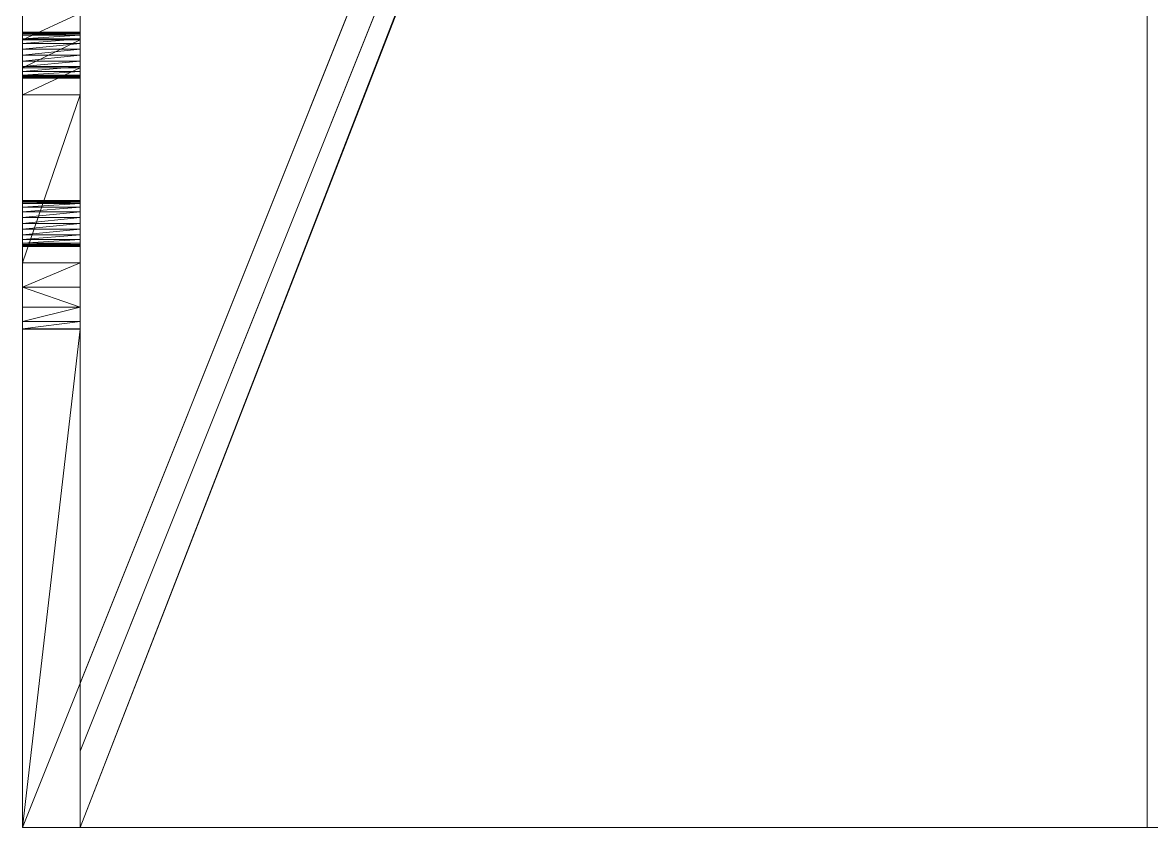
# Model space of a CAD drawing. Header units: millimetres. Extents: x -38752 to -34801, y 260924 to 263752.
# Drawn here: x -38225.5 to -38127.3, y 261402.4 to 261472.5 of the extents above; entities that cross this region are included whole.
import ezdxf

# ---------------------------------------------------------------- set-up
doc = ezdxf.new("R2010")
doc.units = ezdxf.units.MM
doc.layers.get('0').update_dxf_attribs({"lineweight": 9})
doc.layers.add('0.09', color=1, linetype='Continuous', lineweight=9)

msp = doc.modelspace()

# ---------------------------------------------------------------- linework, layer by layer
at = {"extrusion": (2.49184e-13, 1, -4.44089e-16)}
for p, q in [((-38125.627, 261652.425, 104.857), (-38225.484, 261402.445, 104.857)), ((-38225.484, 261402.445, 104.857), (-38225.484, 261652.425, 5)), ((-38127.698, 261641.363, 99.857), (-38127.698, 261402.445, 99.857)), ((-38220.484, 261633.045, 10.394), (-38220.484, 261409.085, 99.857)), ((-38220.484, 261409.085, 99.857), (-38135.109, 261622.811, 99.857)), ((-38225.484, 261471.634, 68.018), (-38220.484, 261471.634, 68.018)), ((-38225.484, 261471.566, 68.535), (-38220.484, 261471.566, 68.535)), ((-38225.484, 261471.566, 67.5), (-38220.484, 261471.566, 67.5)), ((-38225.484, 261471.543, 68.589), (-38220.484, 261471.543, 68.589)), ((-38225.484, 261471.475, 67.282), (-38220.484, 261471.475, 67.282)), ((-38225.484, 261471.366, 69.018), (-38220.484, 261471.366, 69.018)), ((-38225.484, 261471.366, 67.018), (-38220.484, 261471.366, 67.018)), ((-38225.484, 261471.048, 69.432), (-38220.484, 261471.048, 69.432)), ((-38225.484, 261471.048, 66.603), (-38220.484, 261471.048, 66.603)), ((-38225.484, 261470.962, 58.827), (-38220.484, 261470.962, 58.827)), ((-38225.484, 261470.634, 69.75), (-38220.484, 261470.634, 69.75)), ((-38225.484, 261470.634, 66.286), (-38220.484, 261470.634, 66.286)), ((-38225.484, 261470.151, 69.95), (-38220.484, 261470.151, 69.95)), ((-38225.484, 261470.151, 66.086), (-38220.484, 261470.151, 66.086)), ((-38225.484, 261469.634, 70.018), (-38220.484, 261469.634, 70.018)), ((-38225.484, 261469.634, 66.018), (-38220.484, 261469.634, 66.018)), ((-38225.484, 261469.116, 69.95), (-38220.484, 261469.116, 69.95)), ((-38225.484, 261469.116, 66.086), (-38220.484, 261469.116, 66.086)), ((-38225.484, 261468.634, 69.75), (-38220.484, 261468.634, 69.75)), ((-38225.484, 261468.634, 66.286), (-38220.484, 261468.634, 66.286)), ((-38225.484, 261468.538, 58.796), (-38220.484, 261468.538, 58.796)), ((-38225.484, 261468.219, 69.432), (-38220.484, 261468.219, 69.432)), ((-38225.484, 261468.219, 66.603), (-38220.484, 261468.219, 66.603)), ((-38225.484, 261467.902, 69.018), (-38220.484, 261467.902, 69.018)), ((-38225.484, 261467.902, 67.018), (-38220.484, 261467.902, 67.018)), ((-38225.484, 261467.792, 68.753), (-38220.484, 261467.792, 68.753)), ((-38225.484, 261467.724, 67.447), (-38220.484, 261467.724, 67.447)), ((-38225.484, 261467.702, 68.535), (-38220.484, 261467.702, 68.535)), ((-38225.484, 261467.702, 67.5), (-38220.484, 261467.702, 67.5)), ((-38225.484, 261467.634, 68.018), (-38220.484, 261467.634, 68.018)), ((-38225.484, 261466.189, 59.394), (-38225.484, 261451.553, 65.24)), ((-38225.484, 261466.189, 59.394), (-38220.484, 261466.189, 59.394)), ((-38220.484, 261466.189, 59.394), (-38220.484, 261451.553, 65.24)), ((-38225.484, 261456.997, 73.864), (-38220.484, 261456.997, 73.864)), ((-38225.484, 261456.929, 74.382), (-38220.484, 261456.929, 74.382)), ((-38225.484, 261456.929, 73.347), (-38220.484, 261456.929, 73.347)), ((-38225.484, 261456.907, 74.435), (-38220.484, 261456.907, 74.435)), ((-38225.484, 261456.839, 73.129), (-38220.484, 261456.839, 73.129)), ((-38225.484, 261456.73, 74.864), (-38220.484, 261456.73, 74.864)), ((-38225.484, 261456.73, 72.864), (-38220.484, 261456.73, 72.864)), ((-38225.484, 261456.412, 75.278), (-38220.484, 261456.412, 75.278)), ((-38225.484, 261456.412, 72.45), (-38220.484, 261456.412, 72.45)), ((-38225.484, 261455.997, 75.596), (-38220.484, 261455.997, 75.596)), ((-38225.484, 261455.997, 72.132), (-38220.484, 261455.997, 72.132)), ((-38225.484, 261455.515, 75.796), (-38220.484, 261455.515, 75.796)), ((-38225.484, 261455.515, 71.932), (-38220.484, 261455.515, 71.932)), ((-38225.484, 261454.997, 75.864), (-38220.484, 261454.997, 75.864)), ((-38225.484, 261454.997, 71.864), (-38220.484, 261454.997, 71.864)), ((-38225.484, 261454.48, 75.796), (-38220.484, 261454.48, 75.796)), ((-38225.484, 261454.48, 71.932), (-38220.484, 261454.48, 71.932)), ((-38225.484, 261453.997, 75.596), (-38220.484, 261453.997, 75.596)), ((-38225.484, 261453.997, 72.132), (-38220.484, 261453.997, 72.132)), ((-38225.484, 261453.583, 75.278), (-38220.484, 261453.583, 75.278)), ((-38225.484, 261453.583, 72.45), (-38220.484, 261453.583, 72.45)), ((-38225.484, 261453.265, 74.864), (-38220.484, 261453.265, 74.864)), ((-38225.484, 261453.265, 72.864), (-38220.484, 261453.265, 72.864)), ((-38225.484, 261453.156, 74.6), (-38220.484, 261453.156, 74.6)), ((-38225.484, 261453.088, 73.293), (-38220.484, 261453.088, 73.293)), ((-38225.484, 261453.066, 74.382), (-38220.484, 261453.066, 74.382)), ((-38225.484, 261453.066, 73.347), (-38220.484, 261453.066, 73.347)), ((-38225.484, 261452.997, 73.864), (-38220.484, 261452.997, 73.864)), ((-38225.484, 261451.553, 65.24), (-38220.484, 261451.553, 65.24)), ((-38225.484, 261449.438, 66.426), (-38220.484, 261449.438, 66.426)), ((-38225.484, 261447.702, 68.118), (-38220.484, 261447.702, 68.118)), ((-38225.484, 261446.464, 70.202), (-38220.484, 261446.464, 70.202)), ((-38225.484, 261445.807, 72.536), (-38220.484, 261445.807, 72.536)), ((-38225.484, 261445.79, 73.864), (-38225.484, 261445.79, 82.542)), ((-38225.484, 261445.79, 82.542), (-38225.484, 261402.445, 99.857)), ((-38225.484, 261445.79, 82.542), (-38220.484, 261445.79, 82.542)), ((-38225.484, 261445.79, 73.864), (-38220.484, 261445.79, 73.864)), ((-38220.484, 261445.79, 82.542), (-38220.484, 261402.445, 99.857)), ((-38220.484, 261445.79, 73.864), (-38220.484, 261445.79, 82.542)), ((-38220.484, 261409.085, 99.857), (-38220.484, 261402.445, 99.857)), ((-38125.627, 261402.445, 104.857), (-38225.484, 261402.445, 104.857)), ((-38225.484, 261402.445, 104.857), (-38225.484, 261402.445, 99.857)), ((-38220.484, 261402.445, 99.857), (-38225.484, 261402.445, 99.857)), ((-38127.698, 261402.445, 99.857), (-38220.484, 261402.445, 99.857)), ((-38127.698, 261402.445, 99.857), (-38123.455, 261402.445, 95.614))]:
    msp.add_line(p, q, dxfattribs=at)
for points in [[(-38225.484, 261475.38, 60.722), (-38225.484, 261473.296, 59.484), (-38225.484, 261470.962, 58.827), (-38225.484, 261468.538, 58.796), (-38225.484, 261466.189, 59.394)], [(-38220.484, 261475.38, 60.722), (-38220.484, 261473.296, 59.484), (-38220.484, 261470.962, 58.827), (-38220.484, 261468.538, 58.796), (-38220.484, 261466.189, 59.394)], [(-38225.484, 261467.902, 67.018), (-38225.484, 261467.724, 67.447), (-38225.484, 261467.702, 67.5), (-38225.484, 261467.634, 68.018), (-38225.484, 261467.702, 68.535), (-38225.484, 261467.792, 68.753), (-38225.484, 261467.902, 69.018), (-38225.484, 261468.219, 69.432), (-38225.484, 261468.634, 69.75), (-38225.484, 261469.116, 69.95), (-38225.484, 261469.634, 70.018), (-38225.484, 261470.151, 69.95), (-38225.484, 261470.634, 69.75), (-38225.484, 261471.048, 69.432), (-38225.484, 261471.366, 69.018), (-38225.484, 261471.543, 68.589), (-38225.484, 261471.566, 68.535), (-38225.484, 261471.634, 68.018), (-38225.484, 261471.566, 67.5), (-38225.484, 261471.475, 67.282), (-38225.484, 261471.366, 67.018), (-38225.484, 261471.048, 66.603), (-38225.484, 261470.634, 66.286), (-38225.484, 261470.151, 66.086), (-38225.484, 261469.634, 66.018), (-38225.484, 261469.116, 66.086), (-38225.484, 261468.634, 66.286), (-38225.484, 261468.219, 66.603), (-38225.484, 261467.902, 67.018)], [(-38220.484, 261470.634, 69.75), (-38220.484, 261471.048, 69.432), (-38220.484, 261471.366, 69.018), (-38220.484, 261471.543, 68.589), (-38220.484, 261471.566, 68.535), (-38220.484, 261471.634, 68.018), (-38220.484, 261471.566, 67.5), (-38220.484, 261471.475, 67.282), (-38220.484, 261471.366, 67.018), (-38220.484, 261471.048, 66.603), (-38220.484, 261470.634, 66.286), (-38220.484, 261470.151, 66.086), (-38220.484, 261469.634, 66.018), (-38220.484, 261469.116, 66.086), (-38220.484, 261468.634, 66.286), (-38220.484, 261468.219, 66.603), (-38220.484, 261467.902, 67.018), (-38220.484, 261467.724, 67.447), (-38220.484, 261467.702, 67.5), (-38220.484, 261467.634, 68.018), (-38220.484, 261467.702, 68.535), (-38220.484, 261467.792, 68.753), (-38220.484, 261467.902, 69.018), (-38220.484, 261468.219, 69.432), (-38220.484, 261468.634, 69.75), (-38220.484, 261469.116, 69.95), (-38220.484, 261469.634, 70.018), (-38220.484, 261470.151, 69.95), (-38220.484, 261470.634, 69.75)], [(-38225.484, 261453.583, 72.45), (-38225.484, 261453.265, 72.864), (-38225.484, 261453.088, 73.293), (-38225.484, 261453.066, 73.347), (-38225.484, 261452.997, 73.864), (-38225.484, 261453.066, 74.382), (-38225.484, 261453.156, 74.6), (-38225.484, 261453.265, 74.864), (-38225.484, 261453.583, 75.278), (-38225.484, 261453.997, 75.596), (-38225.484, 261454.48, 75.796), (-38225.484, 261454.997, 75.864), (-38225.484, 261455.515, 75.796), (-38225.484, 261455.997, 75.596), (-38225.484, 261456.412, 75.278), (-38225.484, 261456.73, 74.864), (-38225.484, 261456.907, 74.435), (-38225.484, 261456.929, 74.382), (-38225.484, 261456.997, 73.864), (-38225.484, 261456.929, 73.347), (-38225.484, 261456.839, 73.129), (-38225.484, 261456.73, 72.864), (-38225.484, 261456.412, 72.45), (-38225.484, 261455.997, 72.132), (-38225.484, 261455.515, 71.932), (-38225.484, 261454.997, 71.864), (-38225.484, 261454.48, 71.932), (-38225.484, 261453.997, 72.132), (-38225.484, 261453.583, 72.45)], [(-38220.484, 261454.48, 71.932), (-38220.484, 261453.997, 72.132), (-38220.484, 261453.583, 72.45), (-38220.484, 261453.265, 72.864), (-38220.484, 261453.088, 73.293), (-38220.484, 261453.066, 73.347), (-38220.484, 261452.997, 73.864), (-38220.484, 261453.066, 74.382), (-38220.484, 261453.156, 74.6), (-38220.484, 261453.265, 74.864), (-38220.484, 261453.583, 75.278), (-38220.484, 261453.997, 75.596), (-38220.484, 261454.48, 75.796), (-38220.484, 261454.997, 75.864), (-38220.484, 261455.515, 75.796), (-38220.484, 261455.997, 75.596), (-38220.484, 261456.412, 75.278), (-38220.484, 261456.73, 74.864), (-38220.484, 261456.907, 74.435), (-38220.484, 261456.929, 74.382), (-38220.484, 261456.997, 73.864), (-38220.484, 261456.929, 73.347), (-38220.484, 261456.839, 73.129), (-38220.484, 261456.73, 72.864), (-38220.484, 261456.412, 72.45), (-38220.484, 261455.997, 72.132), (-38220.484, 261455.515, 71.932), (-38220.484, 261454.997, 71.864), (-38220.484, 261454.48, 71.932)], [(-38225.484, 261451.553, 65.24), (-38225.484, 261449.438, 66.426)], [(-38220.484, 261451.553, 65.24), (-38220.484, 261449.438, 66.426)], [(-38225.484, 261449.438, 66.426), (-38225.484, 261447.702, 68.118)], [(-38220.484, 261449.438, 66.426), (-38220.484, 261447.702, 68.118)], [(-38225.484, 261447.702, 68.118), (-38225.484, 261446.464, 70.202)], [(-38220.484, 261447.702, 68.118), (-38220.484, 261446.464, 70.202)], [(-38225.484, 261446.464, 70.202), (-38225.484, 261445.807, 72.536)], [(-38220.484, 261446.464, 70.202), (-38220.484, 261445.807, 72.536)], [(-38225.484, 261445.807, 72.536), (-38225.484, 261445.79, 73.864)], [(-38220.484, 261445.807, 72.536), (-38220.484, 261445.79, 73.864)]]:
    msp.add_polyline3d(points)

# ---------------------------------------------------------------- meshes
at = {"layer": '0.09'}
mesh = msp.add_polyface(dxfattribs=at)
corners = [(-38225.484, 261445.79, 82.542), (-38225.484, 261454.48, 75.796), (-38225.484, 261454.997, 75.864), (-38225.484, 261445.79, 73.864), (-38225.484, 261453.997, 75.596), (-38225.484, 261453.583, 75.278), (-38225.484, 261453.265, 74.864), (-38225.484, 261453.156, 74.6), (-38225.484, 261453.066, 74.382), (-38225.484, 261452.997, 73.864), (-38225.484, 261453.066, 73.347), (-38225.484, 261445.807, 72.536), (-38225.484, 261453.088, 73.293), (-38225.484, 261453.265, 72.864), (-38225.484, 261453.583, 72.45), (-38225.484, 261446.464, 70.202), (-38225.484, 261453.997, 72.132), (-38225.484, 261454.48, 71.932), (-38225.484, 261454.997, 71.864), (-38225.484, 261447.702, 68.118), (-38225.484, 261469.634, 70.018), (-38225.484, 261469.116, 69.95), (-38225.484, 261468.634, 69.75), (-38225.484, 261468.219, 69.432), (-38225.484, 261467.902, 69.018), (-38225.484, 261467.792, 68.753), (-38225.484, 261467.702, 68.535), (-38225.484, 261467.634, 68.018), (-38225.484, 261449.438, 66.426), (-38225.484, 261467.702, 67.5), (-38225.484, 261467.724, 67.447), (-38225.484, 261467.902, 67.018), (-38225.484, 261468.219, 66.603), (-38225.484, 261468.634, 66.286), (-38225.484, 261451.553, 65.24), (-38225.484, 261469.116, 66.086), (-38225.484, 261469.634, 66.018), (-38225.484, 261479.486, 63.031), (-38225.484, 261480.259, 63.058), (-38225.484, 261478.718, 62.932), (-38225.484, 261477.963, 62.763), (-38225.484, 261466.189, 59.394), (-38225.484, 261477.227, 62.524), (-38225.484, 261475.38, 60.722), (-38225.484, 261473.296, 59.484), (-38225.484, 261470.962, 58.827), (-38225.484, 261468.538, 58.796), (-38225.484, 261402.445, 99.857), (-38225.484, 261652.425, 5), (-38225.484, 261402.445, 104.857), (-38225.484, 261455.515, 75.796), (-38225.484, 261455.997, 75.596), (-38225.484, 261456.412, 75.278), (-38225.484, 261456.73, 74.864), (-38225.484, 261470.151, 69.95), (-38225.484, 261456.907, 74.435), (-38225.484, 261456.929, 74.382), (-38225.484, 261456.997, 73.864), (-38225.484, 261456.929, 73.347), (-38225.484, 261456.839, 73.129), (-38225.484, 261456.73, 72.864), (-38225.484, 261456.412, 72.45), (-38225.484, 261455.997, 72.132), (-38225.484, 261455.515, 71.932), (-38225.484, 261470.634, 69.75), (-38225.484, 261471.048, 69.432), (-38225.484, 261471.366, 69.018), (-38225.484, 261471.543, 68.589), (-38225.484, 261471.566, 68.535), (-38225.484, 261471.634, 68.018), (-38225.484, 261471.566, 67.5), (-38225.484, 261471.475, 67.282), (-38225.484, 261471.366, 67.018), (-38225.484, 261482.548, 62.715), (-38225.484, 261471.048, 66.603), (-38225.484, 261470.634, 66.286), (-38225.484, 261470.151, 66.086), (-38225.484, 261481.797, 62.9), (-38225.484, 261481.032, 63.015), (-38225.484, 261483.279, 62.461), (-38225.484, 261487.015, 61.036), (-38225.484, 261487.746, 60.782), (-38225.484, 261635.265, 1.855), (-38225.484, 261652.425, 4), (-38225.484, 261677.425), (-38225.484, 261677.425, 4), (-38225.484, 261639.992, 0.436), (-38225.484, 261644.908)]
mesh.append_faces([[corners[k] for k in face] for face in [(45, 41, 46), (47, 48, 49), (83, 84, 85), (84, 86, 87)]], dxfattribs={"vtx0": -1})
mesh.append_faces([[corners[k] for k in face] for face in [(1, 3, 4), (4, 3, 5), (5, 3, 6), (6, 3, 7), (7, 3, 8), (8, 3, 9), (9, 3, 10), (10, 11, 12), (12, 11, 13), (13, 11, 14), (14, 15, 16), (16, 15, 17), (17, 15, 18), (19, 20, 15), (20, 19, 21), (21, 19, 22), (22, 19, 23), (23, 19, 24), (24, 19, 25), (25, 19, 26), (26, 19, 27), (27, 28, 29), (29, 28, 30), (30, 28, 31), (31, 28, 32), (32, 28, 33), (33, 34, 35), (35, 34, 36), (37, 34, 39), (39, 34, 40), (40, 41, 42), (42, 41, 43), (43, 41, 44), (44, 41, 45), (50, 0, 2), (54, 63, 20), (73, 36, 77), (77, 36, 78), (78, 34, 38), (48, 82, 83)]], dxfattribs={"vtx0": -1, "vtx1": -1})
mesh.append_faces([[corners[k] for k in face] for face in [(48, 0, 50), (48, 53, 54), (20, 18, 15), (48, 72, 73), (78, 36, 34), (84, 83, 82)]], dxfattribs={"vtx0": -1, "vtx1": -1, "vtx2": -1})
mesh.append_faces([[corners[k] for k in face] for face in [(0, 1, 2), (1, 0, 3), (10, 3, 11), (14, 11, 15), (27, 19, 28), (33, 28, 34), (34, 37, 38), (40, 34, 41), (48, 47, 0), (48, 50, 51), (48, 51, 52), (48, 52, 53), (54, 53, 55), (54, 55, 56), (54, 56, 57), (54, 57, 58), (54, 58, 59), (54, 59, 60), (54, 60, 61), (54, 61, 62), (54, 62, 63), (20, 63, 18), (48, 54, 64), (48, 64, 65), (48, 65, 66), (48, 66, 67), (48, 67, 68), (48, 68, 69), (48, 69, 70), (48, 70, 71), (48, 71, 72), (73, 72, 74), (73, 74, 75), (73, 75, 76), (73, 76, 36), (48, 73, 79), (48, 79, 80), (48, 80, 81), (48, 81, 82), (84, 82, 86)]], dxfattribs={"vtx0": -1, "vtx2": -1})
mesh = msp.add_polyface(dxfattribs=at)
corners = [(-38225.484, 261652.425, 5), (-38125.627, 261652.425, 104.857), (-38225.484, 261402.445, 104.857)]
mesh.append_faces([[corners[k] for k in face] for face in [(0, 1, 2)]])
mesh = msp.add_polyface(dxfattribs=at)
corners = [(-38125.627, 261652.425, 104.857), (-38125.627, 261402.445, 104.857), (-38225.484, 261402.445, 104.857)]
mesh.append_faces([[corners[k] for k in face] for face in [(0, 1, 2)]])
mesh = msp.add_polyface(dxfattribs=at)
corners = [(-38135.109, 261622.811, 99.857), (-38220.484, 261633.045, 10.394), (-38220.484, 261409.085, 99.857), (-38127.698, 261641.363, 99.857), (-38200.484, 261641.724, 26.927), (-38125.489, 261652.425, 97.647), (-38200.484, 261652.425, 22.652)]
mesh.append_faces([[corners[k] for k in face] for face in [(0, 1, 2), (4, 5, 6)]], dxfattribs={"vtx0": -1})
mesh.append_faces([[corners[k] for k in face] for face in [(1, 3, 4)]], dxfattribs={"vtx0": -1, "vtx1": -1})
mesh.append_faces([[corners[k] for k in face] for face in [(1, 0, 3), (4, 3, 5)]], dxfattribs={"vtx0": -1, "vtx2": -1})
mesh = msp.add_polyface(dxfattribs=at)
corners = [(-38032.841, 261429.445, 5), (-38054.797, 261402.445, 26.955), (-38032.841, 261402.445, 5), (-38054.797, 261409.445, 26.955), (-38123.455, 261409.445, 95.614), (-38123.455, 261402.445, 95.614), (-38127.698, 261641.363, 99.857), (-38127.698, 261402.445, 99.857), (-38030.77, 261429.445, 2.929), (-38030.77, 261642.764, 2.929), (-38050.77, 261642.764, 22.929), (-38125.489, 261652.425, 97.647), (-38050.77, 261652.425, 22.929)]
mesh.append_faces([[corners[k] for k in face] for face in [(0, 1, 2), (5, 6, 7), (11, 10, 12)]], dxfattribs={"vtx0": -1})
mesh.append_faces([[corners[k] for k in face] for face in [(1, 0, 3), (3, 0, 4)]], dxfattribs={"vtx0": -1, "vtx1": -1})
mesh.append_faces([[corners[k] for k in face] for face in [(6, 4, 0)]], dxfattribs={"vtx0": -1, "vtx1": -1, "vtx2": -1})
mesh.append_faces([[corners[k] for k in face] for face in [(6, 5, 4), (6, 0, 8), (6, 8, 9), (6, 9, 10), (10, 11, 6)]], dxfattribs={"vtx0": -1, "vtx2": -1})
mesh = msp.add_polyface(dxfattribs=at)
corners = [(-38127.698, 261641.363, 99.857), (-38220.484, 261402.445, 99.857), (-38127.698, 261402.445, 99.857), (-38135.109, 261622.811, 99.857), (-38220.484, 261409.085, 99.857)]
mesh.append_faces([[corners[k] for k in face] for face in [(0, 1, 2), (1, 3, 4)]], dxfattribs={"vtx0": -1})
mesh.append_faces([[corners[k] for k in face] for face in [(1, 0, 3)]], dxfattribs={"vtx0": -1, "vtx2": -1})
mesh = msp.add_polyface(dxfattribs=at)
corners = [(-38220.484, 261469.634, 70.018), (-38220.484, 261447.702, 68.118), (-38220.484, 261446.464, 70.202), (-38220.484, 261469.116, 69.95), (-38220.484, 261468.634, 69.75), (-38220.484, 261468.219, 69.432), (-38220.484, 261467.902, 69.018), (-38220.484, 261467.792, 68.753), (-38220.484, 261467.702, 68.535), (-38220.484, 261467.634, 68.018), (-38220.484, 261449.438, 66.426), (-38220.484, 261467.702, 67.5), (-38220.484, 261467.724, 67.447), (-38220.484, 261467.902, 67.018), (-38220.484, 261468.219, 66.603), (-38220.484, 261468.634, 66.286), (-38220.484, 261451.553, 65.24), (-38220.484, 261469.116, 66.086), (-38220.484, 261469.634, 66.018), (-38220.484, 261445.79, 82.542), (-38220.484, 261454.48, 75.796), (-38220.484, 261445.79, 73.864), (-38220.484, 261454.997, 75.864), (-38220.484, 261453.997, 75.596), (-38220.484, 261453.583, 75.278), (-38220.484, 261453.265, 74.864), (-38220.484, 261453.156, 74.6), (-38220.484, 261453.066, 74.382), (-38220.484, 261452.997, 73.864), (-38220.484, 261453.066, 73.347), (-38220.484, 261445.807, 72.536), (-38220.484, 261453.088, 73.293), (-38220.484, 261453.265, 72.864), (-38220.484, 261453.583, 72.45), (-38220.484, 261453.997, 72.132), (-38220.484, 261454.48, 71.932), (-38220.484, 261454.997, 71.864), (-38220.484, 261633.045, 10.394), (-38220.484, 261402.445, 99.857), (-38220.484, 261409.085, 99.857), (-38220.484, 261455.515, 75.796), (-38220.484, 261455.997, 75.596), (-38220.484, 261456.412, 75.278), (-38220.484, 261456.73, 74.864), (-38220.484, 261470.151, 69.95), (-38220.484, 261456.907, 74.435), (-38220.484, 261456.929, 74.382), (-38220.484, 261456.997, 73.864), (-38220.484, 261456.929, 73.347), (-38220.484, 261456.839, 73.129), (-38220.484, 261456.73, 72.864), (-38220.484, 261456.412, 72.45), (-38220.484, 261455.997, 72.132), (-38220.484, 261455.515, 71.932), (-38220.484, 261470.634, 69.75), (-38220.484, 261471.048, 69.432), (-38220.484, 261471.366, 69.018), (-38220.484, 261471.543, 68.589), (-38220.484, 261471.566, 68.535), (-38220.484, 261471.634, 68.018), (-38220.484, 261471.566, 67.5), (-38220.484, 261471.475, 67.282), (-38220.484, 261471.366, 67.018), (-38220.484, 261483.279, 62.461), (-38220.484, 261482.548, 62.715), (-38220.484, 261471.048, 66.603), (-38220.484, 261470.634, 66.286), (-38220.484, 261470.151, 66.086), (-38220.484, 261481.797, 62.9), (-38220.484, 261481.032, 63.015), (-38220.484, 261480.259, 63.058), (-38220.484, 261487.015, 61.036), (-38220.484, 261487.746, 60.782), (-38220.484, 261635.265, 1.855), (-38220.484, 261633.965, 6.855), (-38220.484, 261477.963, 62.763), (-38220.484, 261466.189, 59.394), (-38220.484, 261478.718, 62.932), (-38220.484, 261479.486, 63.031), (-38220.484, 261477.227, 62.524), (-38220.484, 261475.38, 60.722), (-38220.484, 261473.296, 59.484), (-38220.484, 261470.962, 58.827), (-38220.484, 261468.538, 58.796)]
mesh.append_faces([[corners[k] for k in face] for face in [(37, 38, 39), (73, 37, 74), (76, 82, 83)]], dxfattribs={"vtx0": -1})
mesh.append_faces([[corners[k] for k in face] for face in [(1, 9, 10), (10, 15, 16), (19, 20, 21), (20, 19, 22), (21, 29, 30), (30, 33, 2), (38, 37, 19), (40, 37, 41), (41, 37, 42), (42, 37, 43), (43, 44, 45), (45, 44, 46), (46, 44, 47), (47, 44, 48), (48, 44, 49), (49, 44, 50), (50, 44, 51), (51, 44, 52), (52, 44, 53), (53, 0, 36), (44, 37, 54), (54, 37, 55), (55, 37, 56), (56, 37, 57), (57, 37, 58), (58, 37, 59), (59, 37, 60), (60, 37, 61), (61, 37, 62), (62, 64, 65), (65, 64, 66), (66, 64, 67), (67, 64, 18), (63, 37, 71), (71, 37, 72), (72, 37, 73), (16, 75, 76), (75, 16, 77), (77, 16, 78), (78, 16, 70)]], dxfattribs={"vtx0": -1, "vtx1": -1})
mesh.append_faces([[corners[k] for k in face] for face in [(19, 37, 40), (43, 37, 44), (36, 0, 2), (62, 37, 63), (18, 69, 16)]], dxfattribs={"vtx0": -1, "vtx1": -1, "vtx2": -1})
mesh.append_faces([[corners[k] for k in face] for face in [(0, 1, 2), (1, 0, 3), (1, 3, 4), (1, 4, 5), (1, 5, 6), (1, 6, 7), (1, 7, 8), (1, 8, 9), (10, 9, 11), (10, 11, 12), (10, 12, 13), (10, 13, 14), (10, 14, 15), (16, 15, 17), (16, 17, 18), (21, 20, 23), (21, 23, 24), (21, 24, 25), (21, 25, 26), (21, 26, 27), (21, 27, 28), (21, 28, 29), (30, 29, 31), (30, 31, 32), (30, 32, 33), (2, 33, 34), (2, 34, 35), (2, 35, 36), (19, 40, 22), (53, 44, 0), (62, 63, 64), (18, 64, 68), (18, 68, 69), (16, 69, 70), (76, 75, 79), (76, 79, 80), (76, 80, 81), (76, 81, 82)]], dxfattribs={"vtx0": -1, "vtx2": -1})
mesh = msp.add_polyface(dxfattribs=at)
corners = [(-38220.484, 261473.296, 59.484), (-38225.484, 261470.962, 58.827), (-38220.484, 261470.962, 58.827), (-38225.484, 261473.296, 59.484)]
mesh.append_faces([[corners[k] for k in face] for face in [(0, 1, 2), (1, 0, 3)]], dxfattribs={"vtx0": -1})
mesh = msp.add_polyface(dxfattribs=at)
corners = [(-38225.484, 261471.634, 68.018), (-38220.484, 261471.566, 68.535), (-38220.484, 261471.634, 68.018), (-38225.484, 261471.566, 68.535)]
mesh.append_faces([[corners[k] for k in face] for face in [(0, 1, 2), (1, 0, 3)]], dxfattribs={"vtx0": -1})
mesh = msp.add_polyface(dxfattribs=at)
corners = [(-38220.484, 261471.566, 67.5), (-38225.484, 261471.634, 68.018), (-38220.484, 261471.634, 68.018), (-38225.484, 261471.566, 67.5)]
mesh.append_faces([[corners[k] for k in face] for face in [(0, 1, 2), (1, 0, 3)]], dxfattribs={"vtx0": -1})
mesh = msp.add_polyface(dxfattribs=at)
corners = [(-38220.484, 261471.475, 67.282), (-38225.484, 261471.566, 67.5), (-38220.484, 261471.566, 67.5), (-38225.484, 261471.475, 67.282)]
mesh.append_faces([[corners[k] for k in face] for face in [(0, 1, 2), (1, 0, 3)]], dxfattribs={"vtx0": -1})
mesh = msp.add_polyface(dxfattribs=at)
corners = [(-38220.484, 261471.566, 68.535), (-38225.484, 261471.543, 68.589), (-38220.484, 261471.543, 68.589), (-38225.484, 261471.566, 68.535)]
mesh.append_faces([[corners[k] for k in face] for face in [(0, 1, 2), (1, 0, 3)]], dxfattribs={"vtx0": -1})
mesh = msp.add_polyface(dxfattribs=at)
corners = [(-38220.484, 261471.543, 68.589), (-38225.484, 261471.366, 69.018), (-38220.484, 261471.366, 69.018), (-38225.484, 261471.543, 68.589)]
mesh.append_faces([[corners[k] for k in face] for face in [(0, 1, 2), (1, 0, 3)]], dxfattribs={"vtx0": -1})
mesh = msp.add_polyface(dxfattribs=at)
corners = [(-38225.484, 261471.366, 67.018), (-38220.484, 261471.475, 67.282), (-38220.484, 261471.366, 67.018), (-38225.484, 261471.475, 67.282)]
mesh.append_faces([[corners[k] for k in face] for face in [(0, 1, 2), (1, 0, 3)]], dxfattribs={"vtx0": -1})
mesh = msp.add_polyface(dxfattribs=at)
corners = [(-38220.484, 261471.366, 69.018), (-38225.484, 261471.048, 69.432), (-38220.484, 261471.048, 69.432), (-38225.484, 261471.366, 69.018)]
mesh.append_faces([[corners[k] for k in face] for face in [(0, 1, 2), (1, 0, 3)]], dxfattribs={"vtx0": -1})
mesh = msp.add_polyface(dxfattribs=at)
corners = [(-38225.484, 261471.048, 66.603), (-38220.484, 261471.366, 67.018), (-38220.484, 261471.048, 66.603), (-38225.484, 261471.366, 67.018)]
mesh.append_faces([[corners[k] for k in face] for face in [(0, 1, 2), (1, 0, 3)]], dxfattribs={"vtx0": -1})
mesh = msp.add_polyface(dxfattribs=at)
corners = [(-38220.484, 261471.048, 69.432), (-38225.484, 261470.634, 69.75), (-38220.484, 261470.634, 69.75), (-38225.484, 261471.048, 69.432)]
mesh.append_faces([[corners[k] for k in face] for face in [(0, 1, 2), (1, 0, 3)]], dxfattribs={"vtx0": -1})
mesh = msp.add_polyface(dxfattribs=at)
corners = [(-38225.484, 261470.634, 66.286), (-38220.484, 261471.048, 66.603), (-38220.484, 261470.634, 66.286), (-38225.484, 261471.048, 66.603)]
mesh.append_faces([[corners[k] for k in face] for face in [(0, 1, 2), (1, 0, 3)]], dxfattribs={"vtx0": -1})
mesh = msp.add_polyface(dxfattribs=at)
corners = [(-38220.484, 261470.962, 58.827), (-38225.484, 261468.538, 58.796), (-38220.484, 261468.538, 58.796), (-38225.484, 261470.962, 58.827)]
mesh.append_faces([[corners[k] for k in face] for face in [(0, 1, 2), (1, 0, 3)]], dxfattribs={"vtx0": -1})
mesh = msp.add_polyface(dxfattribs=at)
corners = [(-38220.484, 261470.634, 69.75), (-38225.484, 261470.151, 69.95), (-38220.484, 261470.151, 69.95), (-38225.484, 261470.634, 69.75)]
mesh.append_faces([[corners[k] for k in face] for face in [(0, 1, 2), (1, 0, 3)]], dxfattribs={"vtx0": -1})
mesh = msp.add_polyface(dxfattribs=at)
corners = [(-38225.484, 261470.151, 66.086), (-38220.484, 261470.634, 66.286), (-38220.484, 261470.151, 66.086), (-38225.484, 261470.634, 66.286)]
mesh.append_faces([[corners[k] for k in face] for face in [(0, 1, 2), (1, 0, 3)]], dxfattribs={"vtx0": -1})
mesh = msp.add_polyface(dxfattribs=at)
corners = [(-38220.484, 261470.151, 69.95), (-38225.484, 261469.634, 70.018), (-38220.484, 261469.634, 70.018), (-38225.484, 261470.151, 69.95)]
mesh.append_faces([[corners[k] for k in face] for face in [(0, 1, 2), (1, 0, 3)]], dxfattribs={"vtx0": -1})
mesh = msp.add_polyface(dxfattribs=at)
corners = [(-38225.484, 261469.634, 66.018), (-38220.484, 261470.151, 66.086), (-38220.484, 261469.634, 66.018), (-38225.484, 261470.151, 66.086)]
mesh.append_faces([[corners[k] for k in face] for face in [(0, 1, 2), (1, 0, 3)]], dxfattribs={"vtx0": -1})
mesh = msp.add_polyface(dxfattribs=at)
corners = [(-38220.484, 261469.634, 70.018), (-38225.484, 261469.116, 69.95), (-38220.484, 261469.116, 69.95), (-38225.484, 261469.634, 70.018)]
mesh.append_faces([[corners[k] for k in face] for face in [(0, 1, 2), (1, 0, 3)]], dxfattribs={"vtx0": -1})
mesh = msp.add_polyface(dxfattribs=at)
corners = [(-38225.484, 261469.116, 66.086), (-38220.484, 261469.634, 66.018), (-38220.484, 261469.116, 66.086), (-38225.484, 261469.634, 66.018)]
mesh.append_faces([[corners[k] for k in face] for face in [(0, 1, 2), (1, 0, 3)]], dxfattribs={"vtx0": -1})
mesh = msp.add_polyface(dxfattribs=at)
corners = [(-38220.484, 261469.116, 69.95), (-38225.484, 261468.634, 69.75), (-38220.484, 261468.634, 69.75), (-38225.484, 261469.116, 69.95)]
mesh.append_faces([[corners[k] for k in face] for face in [(0, 1, 2), (1, 0, 3)]], dxfattribs={"vtx0": -1})
mesh = msp.add_polyface(dxfattribs=at)
corners = [(-38225.484, 261468.634, 66.286), (-38220.484, 261469.116, 66.086), (-38220.484, 261468.634, 66.286), (-38225.484, 261469.116, 66.086)]
mesh.append_faces([[corners[k] for k in face] for face in [(0, 1, 2), (1, 0, 3)]], dxfattribs={"vtx0": -1})
mesh = msp.add_polyface(dxfattribs=at)
corners = [(-38220.484, 261468.634, 69.75), (-38225.484, 261468.219, 69.432), (-38220.484, 261468.219, 69.432), (-38225.484, 261468.634, 69.75)]
mesh.append_faces([[corners[k] for k in face] for face in [(0, 1, 2), (1, 0, 3)]], dxfattribs={"vtx0": -1})
mesh = msp.add_polyface(dxfattribs=at)
corners = [(-38225.484, 261468.219, 66.603), (-38220.484, 261468.634, 66.286), (-38220.484, 261468.219, 66.603), (-38225.484, 261468.634, 66.286)]
mesh.append_faces([[corners[k] for k in face] for face in [(0, 1, 2), (1, 0, 3)]], dxfattribs={"vtx0": -1})
mesh = msp.add_polyface(dxfattribs=at)
corners = [(-38220.484, 261468.538, 58.796), (-38225.484, 261466.189, 59.394), (-38220.484, 261466.189, 59.394), (-38225.484, 261468.538, 58.796)]
mesh.append_faces([[corners[k] for k in face] for face in [(0, 1, 2), (1, 0, 3)]], dxfattribs={"vtx0": -1})
mesh = msp.add_polyface(dxfattribs=at)
corners = [(-38220.484, 261468.219, 69.432), (-38225.484, 261467.902, 69.018), (-38220.484, 261467.902, 69.018), (-38225.484, 261468.219, 69.432)]
mesh.append_faces([[corners[k] for k in face] for face in [(0, 1, 2), (1, 0, 3)]], dxfattribs={"vtx0": -1})
mesh = msp.add_polyface(dxfattribs=at)
corners = [(-38225.484, 261467.902, 67.018), (-38220.484, 261468.219, 66.603), (-38220.484, 261467.902, 67.018), (-38225.484, 261468.219, 66.603)]
mesh.append_faces([[corners[k] for k in face] for face in [(0, 1, 2), (1, 0, 3)]], dxfattribs={"vtx0": -1})
mesh = msp.add_polyface(dxfattribs=at)
corners = [(-38220.484, 261467.902, 69.018), (-38225.484, 261467.792, 68.753), (-38220.484, 261467.792, 68.753), (-38225.484, 261467.902, 69.018)]
mesh.append_faces([[corners[k] for k in face] for face in [(0, 1, 2), (1, 0, 3)]], dxfattribs={"vtx0": -1})
mesh = msp.add_polyface(dxfattribs=at)
corners = [(-38225.484, 261467.724, 67.447), (-38220.484, 261467.902, 67.018), (-38220.484, 261467.724, 67.447), (-38225.484, 261467.902, 67.018)]
mesh.append_faces([[corners[k] for k in face] for face in [(0, 1, 2), (1, 0, 3)]], dxfattribs={"vtx0": -1})
mesh = msp.add_polyface(dxfattribs=at)
corners = [(-38225.484, 261467.792, 68.753), (-38220.484, 261467.702, 68.535), (-38220.484, 261467.792, 68.753), (-38225.484, 261467.702, 68.535)]
mesh.append_faces([[corners[k] for k in face] for face in [(0, 1, 2), (1, 0, 3)]], dxfattribs={"vtx0": -1})
mesh = msp.add_polyface(dxfattribs=at)
corners = [(-38225.484, 261467.702, 67.5), (-38220.484, 261467.724, 67.447), (-38220.484, 261467.702, 67.5), (-38225.484, 261467.724, 67.447)]
mesh.append_faces([[corners[k] for k in face] for face in [(0, 1, 2), (1, 0, 3)]], dxfattribs={"vtx0": -1})
mesh = msp.add_polyface(dxfattribs=at)
corners = [(-38220.484, 261467.702, 68.535), (-38225.484, 261467.634, 68.018), (-38220.484, 261467.634, 68.018), (-38225.484, 261467.702, 68.535)]
mesh.append_faces([[corners[k] for k in face] for face in [(0, 1, 2), (1, 0, 3)]], dxfattribs={"vtx0": -1})
mesh = msp.add_polyface(dxfattribs=at)
corners = [(-38225.484, 261467.634, 68.018), (-38220.484, 261467.702, 67.5), (-38220.484, 261467.634, 68.018), (-38225.484, 261467.702, 67.5)]
mesh.append_faces([[corners[k] for k in face] for face in [(0, 1, 2), (1, 0, 3)]], dxfattribs={"vtx0": -1})
mesh = msp.add_polyface(dxfattribs=at)
corners = [(-38220.484, 261466.189, 59.394), (-38225.484, 261451.553, 65.24), (-38220.484, 261451.553, 65.24), (-38225.484, 261466.189, 59.394)]
mesh.append_faces([[corners[k] for k in face] for face in [(0, 1, 2), (1, 0, 3)]], dxfattribs={"vtx0": -1})
mesh = msp.add_polyface(dxfattribs=at)
corners = [(-38225.484, 261456.929, 73.347), (-38220.484, 261456.997, 73.864), (-38220.484, 261456.929, 73.347), (-38225.484, 261456.997, 73.864)]
mesh.append_faces([[corners[k] for k in face] for face in [(0, 1, 2), (1, 0, 3)]], dxfattribs={"vtx0": -1})
mesh = msp.add_polyface(dxfattribs=at)
corners = [(-38225.484, 261456.997, 73.864), (-38220.484, 261456.929, 74.382), (-38220.484, 261456.997, 73.864), (-38225.484, 261456.929, 74.382)]
mesh.append_faces([[corners[k] for k in face] for face in [(0, 1, 2), (1, 0, 3)]], dxfattribs={"vtx0": -1})
mesh = msp.add_polyface(dxfattribs=at)
corners = [(-38225.484, 261456.839, 73.129), (-38220.484, 261456.929, 73.347), (-38220.484, 261456.839, 73.129), (-38225.484, 261456.929, 73.347)]
mesh.append_faces([[corners[k] for k in face] for face in [(0, 1, 2), (1, 0, 3)]], dxfattribs={"vtx0": -1})
mesh = msp.add_polyface(dxfattribs=at)
corners = [(-38225.484, 261456.929, 74.382), (-38220.484, 261456.907, 74.435), (-38220.484, 261456.929, 74.382), (-38225.484, 261456.907, 74.435)]
mesh.append_faces([[corners[k] for k in face] for face in [(0, 1, 2), (1, 0, 3)]], dxfattribs={"vtx0": -1})
mesh = msp.add_polyface(dxfattribs=at)
corners = [(-38225.484, 261456.907, 74.435), (-38220.484, 261456.73, 74.864), (-38220.484, 261456.907, 74.435), (-38225.484, 261456.73, 74.864)]
mesh.append_faces([[corners[k] for k in face] for face in [(0, 1, 2), (1, 0, 3)]], dxfattribs={"vtx0": -1})
mesh = msp.add_polyface(dxfattribs=at)
corners = [(-38220.484, 261456.73, 72.864), (-38225.484, 261456.839, 73.129), (-38220.484, 261456.839, 73.129), (-38225.484, 261456.73, 72.864)]
mesh.append_faces([[corners[k] for k in face] for face in [(0, 1, 2), (1, 0, 3)]], dxfattribs={"vtx0": -1})
mesh = msp.add_polyface(dxfattribs=at)
corners = [(-38225.484, 261456.412, 72.45), (-38220.484, 261456.73, 72.864), (-38220.484, 261456.412, 72.45), (-38225.484, 261456.73, 72.864)]
mesh.append_faces([[corners[k] for k in face] for face in [(0, 1, 2), (1, 0, 3)]], dxfattribs={"vtx0": -1})
mesh = msp.add_polyface(dxfattribs=at)
corners = [(-38220.484, 261456.73, 74.864), (-38225.484, 261456.412, 75.278), (-38220.484, 261456.412, 75.278), (-38225.484, 261456.73, 74.864)]
mesh.append_faces([[corners[k] for k in face] for face in [(0, 1, 2), (1, 0, 3)]], dxfattribs={"vtx0": -1})
mesh = msp.add_polyface(dxfattribs=at)
corners = [(-38225.484, 261455.997, 72.132), (-38220.484, 261456.412, 72.45), (-38220.484, 261455.997, 72.132), (-38225.484, 261456.412, 72.45)]
mesh.append_faces([[corners[k] for k in face] for face in [(0, 1, 2), (1, 0, 3)]], dxfattribs={"vtx0": -1})
mesh = msp.add_polyface(dxfattribs=at)
corners = [(-38220.484, 261456.412, 75.278), (-38225.484, 261455.997, 75.596), (-38220.484, 261455.997, 75.596), (-38225.484, 261456.412, 75.278)]
mesh.append_faces([[corners[k] for k in face] for face in [(0, 1, 2), (1, 0, 3)]], dxfattribs={"vtx0": -1})
mesh = msp.add_polyface(dxfattribs=at)
corners = [(-38225.484, 261455.515, 71.932), (-38220.484, 261455.997, 72.132), (-38220.484, 261455.515, 71.932), (-38225.484, 261455.997, 72.132)]
mesh.append_faces([[corners[k] for k in face] for face in [(0, 1, 2), (1, 0, 3)]], dxfattribs={"vtx0": -1})
mesh = msp.add_polyface(dxfattribs=at)
corners = [(-38220.484, 261455.997, 75.596), (-38225.484, 261455.515, 75.796), (-38220.484, 261455.515, 75.796), (-38225.484, 261455.997, 75.596)]
mesh.append_faces([[corners[k] for k in face] for face in [(0, 1, 2), (1, 0, 3)]], dxfattribs={"vtx0": -1})
mesh = msp.add_polyface(dxfattribs=at)
corners = [(-38225.484, 261454.997, 71.864), (-38220.484, 261455.515, 71.932), (-38220.484, 261454.997, 71.864), (-38225.484, 261455.515, 71.932)]
mesh.append_faces([[corners[k] for k in face] for face in [(0, 1, 2), (1, 0, 3)]], dxfattribs={"vtx0": -1})
mesh = msp.add_polyface(dxfattribs=at)
corners = [(-38220.484, 261455.515, 75.796), (-38225.484, 261454.997, 75.864), (-38220.484, 261454.997, 75.864), (-38225.484, 261455.515, 75.796)]
mesh.append_faces([[corners[k] for k in face] for face in [(0, 1, 2), (1, 0, 3)]], dxfattribs={"vtx0": -1})
mesh = msp.add_polyface(dxfattribs=at)
corners = [(-38225.484, 261454.48, 71.932), (-38220.484, 261454.997, 71.864), (-38220.484, 261454.48, 71.932), (-38225.484, 261454.997, 71.864)]
mesh.append_faces([[corners[k] for k in face] for face in [(0, 1, 2), (1, 0, 3)]], dxfattribs={"vtx0": -1})
mesh = msp.add_polyface(dxfattribs=at)
corners = [(-38220.484, 261454.997, 75.864), (-38225.484, 261454.48, 75.796), (-38220.484, 261454.48, 75.796), (-38225.484, 261454.997, 75.864)]
mesh.append_faces([[corners[k] for k in face] for face in [(0, 1, 2), (1, 0, 3)]], dxfattribs={"vtx0": -1})
mesh = msp.add_polyface(dxfattribs=at)
corners = [(-38225.484, 261453.997, 72.132), (-38220.484, 261454.48, 71.932), (-38220.484, 261453.997, 72.132), (-38225.484, 261454.48, 71.932)]
mesh.append_faces([[corners[k] for k in face] for face in [(0, 1, 2), (1, 0, 3)]], dxfattribs={"vtx0": -1})
mesh = msp.add_polyface(dxfattribs=at)
corners = [(-38220.484, 261454.48, 75.796), (-38225.484, 261453.997, 75.596), (-38220.484, 261453.997, 75.596), (-38225.484, 261454.48, 75.796)]
mesh.append_faces([[corners[k] for k in face] for face in [(0, 1, 2), (1, 0, 3)]], dxfattribs={"vtx0": -1})
mesh = msp.add_polyface(dxfattribs=at)
corners = [(-38225.484, 261453.583, 72.45), (-38220.484, 261453.997, 72.132), (-38220.484, 261453.583, 72.45), (-38225.484, 261453.997, 72.132)]
mesh.append_faces([[corners[k] for k in face] for face in [(0, 1, 2), (1, 0, 3)]], dxfattribs={"vtx0": -1})
mesh = msp.add_polyface(dxfattribs=at)
corners = [(-38220.484, 261453.997, 75.596), (-38225.484, 261453.583, 75.278), (-38220.484, 261453.583, 75.278), (-38225.484, 261453.997, 75.596)]
mesh.append_faces([[corners[k] for k in face] for face in [(0, 1, 2), (1, 0, 3)]], dxfattribs={"vtx0": -1})
mesh = msp.add_polyface(dxfattribs=at)
corners = [(-38225.484, 261453.265, 72.864), (-38220.484, 261453.583, 72.45), (-38220.484, 261453.265, 72.864), (-38225.484, 261453.583, 72.45)]
mesh.append_faces([[corners[k] for k in face] for face in [(0, 1, 2), (1, 0, 3)]], dxfattribs={"vtx0": -1})
mesh = msp.add_polyface(dxfattribs=at)
corners = [(-38220.484, 261453.583, 75.278), (-38225.484, 261453.265, 74.864), (-38220.484, 261453.265, 74.864), (-38225.484, 261453.583, 75.278)]
mesh.append_faces([[corners[k] for k in face] for face in [(0, 1, 2), (1, 0, 3)]], dxfattribs={"vtx0": -1})
mesh = msp.add_polyface(dxfattribs=at)
corners = [(-38225.484, 261453.088, 73.293), (-38220.484, 261453.265, 72.864), (-38220.484, 261453.088, 73.293), (-38225.484, 261453.265, 72.864)]
mesh.append_faces([[corners[k] for k in face] for face in [(0, 1, 2), (1, 0, 3)]], dxfattribs={"vtx0": -1})
mesh = msp.add_polyface(dxfattribs=at)
corners = [(-38225.484, 261453.265, 74.864), (-38220.484, 261453.156, 74.6), (-38220.484, 261453.265, 74.864), (-38225.484, 261453.156, 74.6)]
mesh.append_faces([[corners[k] for k in face] for face in [(0, 1, 2), (1, 0, 3)]], dxfattribs={"vtx0": -1})
mesh = msp.add_polyface(dxfattribs=at)
corners = [(-38225.484, 261453.156, 74.6), (-38220.484, 261453.066, 74.382), (-38220.484, 261453.156, 74.6), (-38225.484, 261453.066, 74.382)]
mesh.append_faces([[corners[k] for k in face] for face in [(0, 1, 2), (1, 0, 3)]], dxfattribs={"vtx0": -1})
mesh = msp.add_polyface(dxfattribs=at)
corners = [(-38220.484, 261453.066, 73.347), (-38225.484, 261453.088, 73.293), (-38220.484, 261453.088, 73.293), (-38225.484, 261453.066, 73.347)]
mesh.append_faces([[corners[k] for k in face] for face in [(0, 1, 2), (1, 0, 3)]], dxfattribs={"vtx0": -1})
mesh = msp.add_polyface(dxfattribs=at)
corners = [(-38225.484, 261453.066, 74.382), (-38220.484, 261452.997, 73.864), (-38220.484, 261453.066, 74.382), (-38225.484, 261452.997, 73.864)]
mesh.append_faces([[corners[k] for k in face] for face in [(0, 1, 2), (1, 0, 3)]], dxfattribs={"vtx0": -1})
mesh = msp.add_polyface(dxfattribs=at)
corners = [(-38225.484, 261452.997, 73.864), (-38220.484, 261453.066, 73.347), (-38220.484, 261452.997, 73.864), (-38225.484, 261453.066, 73.347)]
mesh.append_faces([[corners[k] for k in face] for face in [(0, 1, 2), (1, 0, 3)]], dxfattribs={"vtx0": -1})
mesh = msp.add_polyface(dxfattribs=at)
corners = [(-38220.484, 261451.553, 65.24), (-38225.484, 261449.438, 66.426), (-38220.484, 261449.438, 66.426), (-38225.484, 261451.553, 65.24)]
mesh.append_faces([[corners[k] for k in face] for face in [(0, 1, 2), (1, 0, 3)]], dxfattribs={"vtx0": -1})
mesh = msp.add_polyface(dxfattribs=at)
corners = [(-38220.484, 261447.702, 68.118), (-38225.484, 261449.438, 66.426), (-38225.484, 261447.702, 68.118), (-38220.484, 261449.438, 66.426)]
mesh.append_faces([[corners[k] for k in face] for face in [(0, 1, 2), (1, 0, 3)]], dxfattribs={"vtx0": -1})
mesh = msp.add_polyface(dxfattribs=at)
corners = [(-38220.484, 261447.702, 68.118), (-38225.484, 261446.464, 70.202), (-38220.484, 261446.464, 70.202), (-38225.484, 261447.702, 68.118)]
mesh.append_faces([[corners[k] for k in face] for face in [(0, 1, 2), (1, 0, 3)]], dxfattribs={"vtx0": -1})
mesh = msp.add_polyface(dxfattribs=at)
corners = [(-38220.484, 261446.464, 70.202), (-38225.484, 261445.807, 72.536), (-38220.484, 261445.807, 72.536), (-38225.484, 261446.464, 70.202)]
mesh.append_faces([[corners[k] for k in face] for face in [(0, 1, 2), (1, 0, 3)]], dxfattribs={"vtx0": -1})
mesh = msp.add_polyface(dxfattribs=at)
corners = [(-38220.484, 261445.807, 72.536), (-38225.484, 261445.79, 73.864), (-38220.484, 261445.79, 73.864), (-38225.484, 261445.807, 72.536)]
mesh.append_faces([[corners[k] for k in face] for face in [(0, 1, 2), (1, 0, 3)]], dxfattribs={"vtx0": -1})
mesh = msp.add_polyface(dxfattribs=at)
corners = [(-38220.484, 261445.79, 82.542), (-38225.484, 261402.445, 99.857), (-38220.484, 261402.445, 99.857), (-38225.484, 261445.79, 82.542)]
mesh.append_faces([[corners[k] for k in face] for face in [(0, 1, 2), (1, 0, 3)]], dxfattribs={"vtx0": -1})
mesh = msp.add_polyface(dxfattribs=at)
corners = [(-38220.484, 261445.79, 73.864), (-38225.484, 261445.79, 82.542), (-38220.484, 261445.79, 82.542), (-38225.484, 261445.79, 73.864)]
mesh.append_faces([[corners[k] for k in face] for face in [(0, 1, 2), (1, 0, 3)]], dxfattribs={"vtx0": -1})
mesh = msp.add_polyface(dxfattribs=at)
corners = [(-38032.841, 261402.445, 5), (-38125.627, 261402.445, 104.857), (-38025.77, 261402.445, 5), (-38054.797, 261402.445, 26.955), (-38123.455, 261402.445, 95.614), (-38127.698, 261402.445, 99.857), (-38225.484, 261402.445, 104.857), (-38220.484, 261402.445, 99.857), (-38225.484, 261402.445, 99.857)]
mesh.append_faces([[corners[k] for k in face] for face in [(0, 1, 2), (6, 7, 8)]], dxfattribs={"vtx0": -1})
mesh.append_faces([[corners[k] for k in face] for face in [(1, 5, 6)]], dxfattribs={"vtx0": -1, "vtx1": -1})
mesh.append_faces([[corners[k] for k in face] for face in [(1, 0, 3), (1, 3, 4), (1, 4, 5), (6, 5, 7)]], dxfattribs={"vtx0": -1, "vtx2": -1})

doc.saveas('drawing.dxf')
